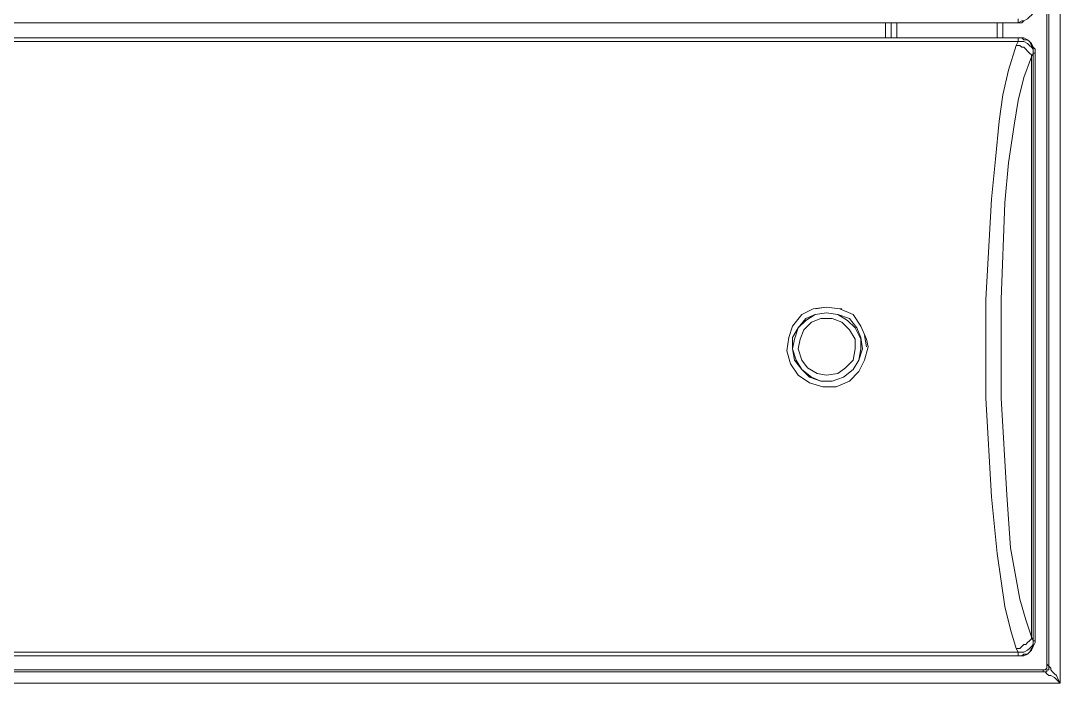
# Model space of a CAD drawing. Header units: centimetres. Extents: x 1.7 to 14.7, y -6.1 to 6.1.
# Drawn here: x 5.97 to 7.904, y -3.578 to -2.346 of the extents above; entities that cross this region are included whole.
import ezdxf

# ---------------------------------------------------------------- set-up
doc = ezdxf.new("R2010")
doc.units = ezdxf.units.CM
doc.header["$MEASUREMENT"] = 0
doc.layers.add('Camada 1', color=7, linetype='Continuous')

msp = doc.modelspace()

# ---------------------------------------------------------------- linework, layer by layer
at = {"layer": 'Camada 1', "color": 251, "lineweight": 9}
for points in [[(7.90438, 3.57187), (7.90438, 3.57187), (7.90438, -3.57815), (7.90438, -3.57815)], [(7.87967, 3.54011), (7.87967, 3.54011), (7.87967, -3.54286), (7.87967, -3.54286)], [(7.8832, -3.54639), (7.8832, -3.54639), (7.8832, 3.54364), (7.8832, 3.54364)], [(7.82602, -2.34912), (7.82602, -2.34912), (4.1148, -2.34912), (4.1148, -2.34912)], [(4.1148, -2.34912), (4.1148, -2.34912), (7.82602, -2.34912), (7.82602, -2.34912)], [(7.57908, -2.37734), (7.57908, -2.37734), (7.57908, -2.34912), (7.57908, -2.34912)], [(7.58966, -2.34912), (7.58966, -2.34912), (7.58966, -2.37734), (7.58966, -2.37734)], [(7.58966, -2.37734), (7.58966, -2.37734), (7.58966, -2.34912), (7.58966, -2.34912)], [(7.60024, -2.34912), (7.60024, -2.34912), (7.60024, -2.37734), (7.60024, -2.37734)], [(7.78722, -2.37734), (7.78722, -2.37734), (7.78722, -2.34912), (7.78722, -2.34912)], [(7.78722, -2.37734), (7.78722, -2.37734), (7.78722, -2.34912), (7.78722, -2.34912)], [(7.7978, -2.34912), (7.7978, -2.34912), (7.7978, -2.37734), (7.7978, -2.37734)], [(7.82602, -2.34912), (7.82602, -2.34912), (7.82602, -2.34912), (7.82602, -2.34912)], [(7.82602, -2.34912), (7.82602, -2.34912), (7.82602, -2.34912), (7.82602, -2.34912)], [(4.1148, -2.37734), (4.1148, -2.37734), (7.82602, -2.37734), (7.82602, -2.37734)], [(7.82602, -2.37734), (7.82602, -2.37734), (4.1148, -2.37734), (4.1148, -2.37734)], [(7.82602, -2.37734), (7.82602, -2.37734), (7.82602, -2.37734), (7.82602, -2.37734)], [(7.82602, -2.37734), (7.82602, -2.37734), (7.82602, -2.37734), (7.82602, -2.37734)], [(7.82602, -2.3844), (7.82602, -2.3844), (4.1148, -2.3844), (4.1148, -2.3844)], [(7.82249, -2.39145), (7.82249, -2.39145), (7.82602, -2.3844), (7.82602, -2.3844)], [(7.85424, -2.40556), (7.85424, -2.40556), (7.85072, -2.41262), (7.85072, -2.41262)], [(7.85072, -3.49212), (7.85072, -3.49212), (7.85072, -2.41262), (7.85072, -2.41262)], [(7.85424, -2.40556), (7.85424, -2.40556), (7.85424, -2.40556), (7.85424, -2.40556)], [(7.85424, -2.40556), (7.85424, -2.40556), (7.85424, -3.49917), (7.85424, -3.49917)], [(7.85777, -2.40556), (7.85777, -2.40556), (7.85424, -2.40556), (7.85424, -2.40556)], [(7.85777, -3.49917), (7.85777, -3.49917), (7.85777, -2.40556), (7.85777, -2.40556)], [(7.44855, -2.88181), (7.44855, -2.88181), (7.46972, -2.87828), (7.46972, -2.87828)], [(7.54027, -2.9312), (7.54027, -2.9312), (7.5438, -2.95237), (7.5438, -2.95237)], [(7.85072, -3.49212), (7.85072, -3.49212), (7.85424, -3.49917), (7.85424, -3.49917)], [(7.85424, -3.49917), (7.85424, -3.49917), (7.85424, -3.49917), (7.85424, -3.49917)], [(7.85424, -3.49917), (7.85424, -3.49917), (7.85777, -3.49917), (7.85777, -3.49917)], [(7.82602, -3.52033), (7.82602, -3.52033), (7.82249, -3.51328), (7.82249, -3.51328)], [(4.1148, -3.52033), (4.1148, -3.52033), (7.82602, -3.52033), (7.82602, -3.52033)], [(7.82602, -3.52739), (7.82602, -3.52739), (4.1148, -3.52739), (4.1148, -3.52739)], [(4.1148, -3.52739), (4.1148, -3.52739), (7.82602, -3.52739), (7.82602, -3.52739)], [(7.82602, -3.52739), (7.82602, -3.52739), (7.82602, -3.52739), (7.82602, -3.52739)], [(7.82602, -3.52739), (7.82602, -3.52739), (7.82602, -3.52739), (7.82602, -3.52739)], [(7.87262, -3.55345), (7.87262, -3.55345), (4.06821, -3.55345), (4.06821, -3.55345)], [(4.06821, -3.55698), (4.06821, -3.55698), (7.87262, -3.55698), (7.87262, -3.55698)], [(7.87262, -3.55698), (7.87262, -3.55698), (7.87262, -3.55345), (7.87262, -3.55345)], [(7.87967, -3.54286), (7.87967, -3.54286), (7.8832, -3.54639), (7.8832, -3.54639)], [(7.90438, -3.57815), (7.90438, -3.57815), (4.03645, -3.57815), (4.03645, -3.57815)]]:
    msp.add_open_spline(points, degree=3, dxfattribs=at)
for points, knots in [([(7.82602, -2.34912), (7.82602, -2.34912), (7.83308, -2.34559), (7.83308, -2.34559), (7.83308, -2.34559), (7.83661, -2.34559), (7.83661, -2.34559), (7.83661, -2.34559), (7.84366, -2.34206), (7.84366, -2.34206), (7.84366, -2.34206), (7.84719, -2.33854), (7.84719, -2.33854), (7.84719, -2.33854), (7.85072, -2.33501), (7.85072, -2.33501), (7.85072, -2.33501), (7.85424, -2.32795), (7.85424, -2.32795), (7.85424, -2.32795), (7.85424, -2.32442), (7.85424, -2.32442), (7.85424, -2.32442), (7.85424, -2.31737), (7.85424, -2.31737)], [0, 0, 0, 0, 0.125, 0.125, 0.125, 0.25, 0.25, 0.25, 0.375, 0.375, 0.375, 0.5, 0.5, 0.5, 0.625, 0.625, 0.625, 0.75, 0.75, 0.75, 0.875, 0.875, 0.875, 1, 1, 1, 1]), ([(7.82602, -2.34912), (7.82602, -2.34912), (7.83308, -2.34559), (7.83308, -2.34559), (7.83308, -2.34559), (7.83661, -2.34559), (7.83661, -2.34559), (7.83661, -2.34559), (7.84366, -2.34206), (7.84366, -2.34206), (7.84366, -2.34206), (7.84719, -2.33854), (7.84719, -2.33854), (7.84719, -2.33854), (7.85072, -2.33501), (7.85072, -2.33501), (7.85072, -2.33501), (7.85424, -2.32795), (7.85424, -2.32795), (7.85424, -2.32795), (7.85424, -2.32442), (7.85424, -2.32442), (7.85424, -2.32442), (7.85424, -2.31737), (7.85424, -2.31737)], [0, 0, 0, 0, 0.125, 0.125, 0.125, 0.25, 0.25, 0.25, 0.375, 0.375, 0.375, 0.5, 0.5, 0.5, 0.625, 0.625, 0.625, 0.75, 0.75, 0.75, 0.875, 0.875, 0.875, 1, 1, 1, 1]), ([(7.82602, -2.34912), (7.82602, -2.34912), (7.83308, -2.34912), (7.83308, -2.34912), (7.83308, -2.34912), (7.83661, -2.34559), (7.83661, -2.34559), (7.83661, -2.34559), (7.84366, -2.34206), (7.84366, -2.34206), (7.84366, -2.34206), (7.84719, -2.33854), (7.84719, -2.33854), (7.84719, -2.33854), (7.85072, -2.33501), (7.85072, -2.33501), (7.85072, -2.33501), (7.85424, -2.33148), (7.85424, -2.33148), (7.85424, -2.33148), (7.85777, -2.32442), (7.85777, -2.32442), (7.85777, -2.32442), (7.85777, -2.31737), (7.85777, -2.31737)], [0, 0, 0, 0, 0.125, 0.125, 0.125, 0.25, 0.25, 0.25, 0.375, 0.375, 0.375, 0.5, 0.5, 0.5, 0.625, 0.625, 0.625, 0.75, 0.75, 0.75, 0.875, 0.875, 0.875, 1, 1, 1, 1]), ([(7.82602, -2.34912), (7.82602, -2.34912), (7.82602, -2.34912), (7.82602, -2.34912), (7.82602, -2.34912), (7.82602, -2.34559), (7.82602, -2.34559), (7.82602, -2.34559), (7.82602, -2.34206), (7.82602, -2.34206)], [0, 0, 0, 0, 0.3333333, 0.3333333, 0.3333333, 0.6666667, 0.6666667, 0.6666667, 1, 1, 1, 1]), ([(7.82602, -2.37734), (7.82602, -2.37734), (7.83308, -2.37734), (7.83308, -2.37734), (7.83308, -2.37734), (7.83661, -2.38087), (7.83661, -2.38087), (7.83661, -2.38087), (7.84366, -2.38087), (7.84366, -2.38087), (7.84366, -2.38087), (7.84719, -2.3844), (7.84719, -2.3844), (7.84719, -2.3844), (7.85072, -2.39145), (7.85072, -2.39145), (7.85072, -2.39145), (7.85424, -2.39498), (7.85424, -2.39498), (7.85424, -2.39498), (7.85424, -2.40203), (7.85424, -2.40203), (7.85424, -2.40203), (7.85424, -2.40556), (7.85424, -2.40556)], [0, 0, 0, 0, 0.125, 0.125, 0.125, 0.25, 0.25, 0.25, 0.375, 0.375, 0.375, 0.5, 0.5, 0.5, 0.625, 0.625, 0.625, 0.75, 0.75, 0.75, 0.875, 0.875, 0.875, 1, 1, 1, 1]), ([(7.82602, -2.3844), (7.82602, -2.3844), (7.82602, -2.38087), (7.82602, -2.38087), (7.82602, -2.38087), (7.82602, -2.37734), (7.82602, -2.37734)], [0, 0, 0, 0, 0.5, 0.5, 0.5, 1, 1, 1, 1]), ([(7.82602, -2.37734), (7.82602, -2.37734), (7.83308, -2.37734), (7.83308, -2.37734), (7.83308, -2.37734), (7.83661, -2.38087), (7.83661, -2.38087), (7.83661, -2.38087), (7.84366, -2.38087), (7.84366, -2.38087), (7.84366, -2.38087), (7.84719, -2.3844), (7.84719, -2.3844), (7.84719, -2.3844), (7.85072, -2.39145), (7.85072, -2.39145), (7.85072, -2.39145), (7.85424, -2.39498), (7.85424, -2.39498), (7.85424, -2.39498), (7.85424, -2.40203), (7.85424, -2.40203), (7.85424, -2.40203), (7.85424, -2.40556), (7.85424, -2.40556)], [0, 0, 0, 0, 0.125, 0.125, 0.125, 0.25, 0.25, 0.25, 0.375, 0.375, 0.375, 0.5, 0.5, 0.5, 0.625, 0.625, 0.625, 0.75, 0.75, 0.75, 0.875, 0.875, 0.875, 1, 1, 1, 1]), ([(7.85777, -2.40556), (7.85777, -2.40556), (7.85777, -2.39851), (7.85777, -2.39851), (7.85777, -2.39851), (7.85424, -2.39498), (7.85424, -2.39498), (7.85424, -2.39498), (7.85072, -2.38792), (7.85072, -2.38792), (7.85072, -2.38792), (7.84719, -2.3844), (7.84719, -2.3844), (7.84719, -2.3844), (7.84366, -2.38087), (7.84366, -2.38087), (7.84366, -2.38087), (7.83661, -2.37734), (7.83661, -2.37734), (7.83661, -2.37734), (7.83308, -2.37734), (7.83308, -2.37734), (7.83308, -2.37734), (7.82602, -2.37734), (7.82602, -2.37734)], [0, 0, 0, 0, 0.125, 0.125, 0.125, 0.25, 0.25, 0.25, 0.375, 0.375, 0.375, 0.5, 0.5, 0.5, 0.625, 0.625, 0.625, 0.75, 0.75, 0.75, 0.875, 0.875, 0.875, 1, 1, 1, 1]), ([(7.82249, -3.51328), (7.82249, -3.51328), (7.81191, -3.47801), (7.81191, -3.47801), (7.81191, -3.47801), (7.80133, -3.43567), (7.80133, -3.43567), (7.80133, -3.43567), (7.78722, -3.3369), (7.78722, -3.3369), (7.78722, -3.3369), (7.77663, -3.23106), (7.77663, -3.23106), (7.77663, -3.23106), (7.76605, -3.04762), (7.76605, -3.04762), (7.76605, -3.04762), (7.76605, -2.86417), (7.76605, -2.86417), (7.76605, -2.86417), (7.77663, -2.6772), (7.77663, -2.6772), (7.77663, -2.6772), (7.78369, -2.60312), (7.78369, -2.60312), (7.78369, -2.60312), (7.79074, -2.53256), (7.79074, -2.53256), (7.79074, -2.53256), (7.7978, -2.48317), (7.7978, -2.48317), (7.7978, -2.48317), (7.80838, -2.43731), (7.80838, -2.43731), (7.80838, -2.43731), (7.82249, -2.39145), (7.82249, -2.39145)], [0, 0, 0, 0, 0.0833333, 0.0833333, 0.0833333, 0.1666667, 0.1666667, 0.1666667, 0.25, 0.25, 0.25, 0.3333333, 0.3333333, 0.3333333, 0.4166667, 0.4166667, 0.4166667, 0.5, 0.5, 0.5, 0.5833333, 0.5833333, 0.5833333, 0.6666667, 0.6666667, 0.6666667, 0.75, 0.75, 0.75, 0.8333333, 0.8333333, 0.8333333, 0.9166667, 0.9166667, 0.9166667, 1, 1, 1, 1]), ([(7.82249, -2.39145), (7.82249, -2.39145), (7.82955, -2.39145), (7.82955, -2.39145), (7.82955, -2.39145), (7.83308, -2.39498), (7.83308, -2.39498), (7.83308, -2.39498), (7.83661, -2.39498), (7.83661, -2.39498), (7.83661, -2.39498), (7.84013, -2.39851), (7.84013, -2.39851), (7.84013, -2.39851), (7.84366, -2.40203), (7.84366, -2.40203), (7.84366, -2.40203), (7.84719, -2.40556), (7.84719, -2.40556), (7.84719, -2.40556), (7.85072, -2.40909), (7.85072, -2.40909), (7.85072, -2.40909), (7.85072, -2.41262), (7.85072, -2.41262)], [0, 0, 0, 0, 0.125, 0.125, 0.125, 0.25, 0.25, 0.25, 0.375, 0.375, 0.375, 0.5, 0.5, 0.5, 0.625, 0.625, 0.625, 0.75, 0.75, 0.75, 0.875, 0.875, 0.875, 1, 1, 1, 1]), ([(7.82602, -2.3844), (7.82602, -2.3844), (7.83308, -2.3844), (7.83308, -2.3844), (7.83308, -2.3844), (7.83661, -2.3844), (7.83661, -2.3844), (7.83661, -2.3844), (7.84366, -2.38792), (7.84366, -2.38792), (7.84366, -2.38792), (7.84719, -2.39145), (7.84719, -2.39145), (7.84719, -2.39145), (7.85072, -2.39498), (7.85072, -2.39498), (7.85072, -2.39498), (7.85424, -2.39851), (7.85424, -2.39851), (7.85424, -2.39851), (7.85424, -2.40203), (7.85424, -2.40203), (7.85424, -2.40203), (7.85424, -2.40556), (7.85424, -2.40556)], [0, 0, 0, 0, 0.125, 0.125, 0.125, 0.25, 0.25, 0.25, 0.375, 0.375, 0.375, 0.5, 0.5, 0.5, 0.625, 0.625, 0.625, 0.75, 0.75, 0.75, 0.875, 0.875, 0.875, 1, 1, 1, 1]), ([(7.85072, -2.41262), (7.85072, -2.41262), (7.83661, -2.45142), (7.83661, -2.45142), (7.83661, -2.45142), (7.82602, -2.49376), (7.82602, -2.49376), (7.82602, -2.49376), (7.81897, -2.53962), (7.81897, -2.53962), (7.81897, -2.53962), (7.80838, -2.61017), (7.80838, -2.61017), (7.80838, -2.61017), (7.80133, -2.68426), (7.80133, -2.68426), (7.80133, -2.68426), (7.79427, -2.86417), (7.79427, -2.86417), (7.79427, -2.86417), (7.79427, -3.04762), (7.79427, -3.04762), (7.79427, -3.04762), (7.80486, -3.22753), (7.80486, -3.22753), (7.80486, -3.22753), (7.81191, -3.32631), (7.81191, -3.32631), (7.81191, -3.32631), (7.82955, -3.42156), (7.82955, -3.42156), (7.82955, -3.42156), (7.84013, -3.46037), (7.84013, -3.46037), (7.84013, -3.46037), (7.85072, -3.49212), (7.85072, -3.49212)], [0, 0, 0, 0, 0.0833333, 0.0833333, 0.0833333, 0.1666667, 0.1666667, 0.1666667, 0.25, 0.25, 0.25, 0.3333333, 0.3333333, 0.3333333, 0.4166667, 0.4166667, 0.4166667, 0.5, 0.5, 0.5, 0.5833333, 0.5833333, 0.5833333, 0.6666667, 0.6666667, 0.6666667, 0.75, 0.75, 0.75, 0.8333333, 0.8333333, 0.8333333, 0.9166667, 0.9166667, 0.9166667, 1, 1, 1, 1]), ([(7.54733, -2.95237), (7.54733, -2.95237), (7.54027, -2.97706), (7.54027, -2.97706), (7.54027, -2.97706), (7.52969, -2.99823), (7.52969, -2.99823), (7.52969, -2.99823), (7.51205, -3.01587), (7.51205, -3.01587), (7.51205, -3.01587), (7.48736, -3.02645), (7.48736, -3.02645), (7.48736, -3.02645), (7.46266, -3.02645), (7.46266, -3.02645), (7.46266, -3.02645), (7.43797, -3.0194), (7.43797, -3.0194), (7.43797, -3.0194), (7.4168, -3.00528), (7.4168, -3.00528), (7.4168, -3.00528), (7.40269, -2.98412), (7.40269, -2.98412), (7.40269, -2.98412), (7.39563, -2.95942), (7.39563, -2.95942), (7.39563, -2.95942), (7.39916, -2.93473), (7.39916, -2.93473), (7.39916, -2.93473), (7.40622, -2.91356), (7.40622, -2.91356), (7.40622, -2.91356), (7.42386, -2.8924), (7.42386, -2.8924), (7.42386, -2.8924), (7.44502, -2.88181), (7.44502, -2.88181), (7.44502, -2.88181), (7.46972, -2.87828), (7.46972, -2.87828), (7.46972, -2.87828), (7.49441, -2.88181), (7.49441, -2.88181), (7.49441, -2.88181), (7.51911, -2.8924), (7.51911, -2.8924), (7.51911, -2.8924), (7.53322, -2.91356), (7.53322, -2.91356), (7.53322, -2.91356), (7.5438, -2.93826), (7.5438, -2.93826), (7.5438, -2.93826), (7.54733, -2.95237), (7.54733, -2.95237)], [0, 0, 0, 0, 0.0526316, 0.0526316, 0.0526316, 0.1052632, 0.1052632, 0.1052632, 0.1578947, 0.1578947, 0.1578947, 0.2105263, 0.2105263, 0.2105263, 0.2631579, 0.2631579, 0.2631579, 0.3157895, 0.3157895, 0.3157895, 0.3684211, 0.3684211, 0.3684211, 0.4210526, 0.4210526, 0.4210526, 0.4736842, 0.4736842, 0.4736842, 0.5263158, 0.5263158, 0.5263158, 0.5789474, 0.5789474, 0.5789474, 0.6315789, 0.6315789, 0.6315789, 0.6842105, 0.6842105, 0.6842105, 0.7368421, 0.7368421, 0.7368421, 0.7894737, 0.7894737, 0.7894737, 0.8421053, 0.8421053, 0.8421053, 0.8947368, 0.8947368, 0.8947368, 0.9473684, 0.9473684, 0.9473684, 1, 1, 1, 1]), ([(7.46972, -2.87828), (7.46972, -2.87828), (7.49441, -2.88181), (7.49441, -2.88181), (7.49441, -2.88181), (7.49794, -2.88181), (7.49794, -2.88181)], [0, 0, 0, 0, 0.5, 0.5, 0.5, 1, 1, 1, 1]), ([(7.46972, -2.88887), (7.46972, -2.88887), (7.49088, -2.8924), (7.49088, -2.8924), (7.49088, -2.8924), (7.50852, -2.90298), (7.50852, -2.90298), (7.50852, -2.90298), (7.52263, -2.91709), (7.52263, -2.91709), (7.52263, -2.91709), (7.53322, -2.93826), (7.53322, -2.93826), (7.53322, -2.93826), (7.53322, -2.9559), (7.53322, -2.9559), (7.53322, -2.9559), (7.52969, -2.97706), (7.52969, -2.97706), (7.52969, -2.97706), (7.51911, -2.9947), (7.51911, -2.9947), (7.51911, -2.9947), (7.50147, -3.00881), (7.50147, -3.00881), (7.50147, -3.00881), (7.4803, -3.01587), (7.4803, -3.01587), (7.4803, -3.01587), (7.45913, -3.01587), (7.45913, -3.01587), (7.45913, -3.01587), (7.44149, -3.00881), (7.44149, -3.00881), (7.44149, -3.00881), (7.42386, -2.9947), (7.42386, -2.9947), (7.42386, -2.9947), (7.41327, -2.97706), (7.41327, -2.97706), (7.41327, -2.97706), (7.40622, -2.9559), (7.40622, -2.9559), (7.40622, -2.9559), (7.40974, -2.93826), (7.40974, -2.93826), (7.40974, -2.93826), (7.4168, -2.91709), (7.4168, -2.91709), (7.4168, -2.91709), (7.43091, -2.90298), (7.43091, -2.90298), (7.43091, -2.90298), (7.44855, -2.8924), (7.44855, -2.8924), (7.44855, -2.8924), (7.46972, -2.88887), (7.46972, -2.88887)], [0, 0, 0, 0, 0.0526316, 0.0526316, 0.0526316, 0.1052632, 0.1052632, 0.1052632, 0.1578947, 0.1578947, 0.1578947, 0.2105263, 0.2105263, 0.2105263, 0.2631579, 0.2631579, 0.2631579, 0.3157895, 0.3157895, 0.3157895, 0.3684211, 0.3684211, 0.3684211, 0.4210526, 0.4210526, 0.4210526, 0.4736842, 0.4736842, 0.4736842, 0.5263158, 0.5263158, 0.5263158, 0.5789474, 0.5789474, 0.5789474, 0.6315789, 0.6315789, 0.6315789, 0.6842105, 0.6842105, 0.6842105, 0.7368421, 0.7368421, 0.7368421, 0.7894737, 0.7894737, 0.7894737, 0.8421053, 0.8421053, 0.8421053, 0.8947368, 0.8947368, 0.8947368, 0.9473684, 0.9473684, 0.9473684, 1, 1, 1, 1]), ([(7.46972, -2.88887), (7.46972, -2.88887), (7.44855, -2.8924), (7.44855, -2.8924), (7.44855, -2.8924), (7.43091, -2.89945), (7.43091, -2.89945), (7.43091, -2.89945), (7.4168, -2.91709), (7.4168, -2.91709), (7.4168, -2.91709), (7.40622, -2.93473), (7.40622, -2.93473), (7.40622, -2.93473), (7.40622, -2.9559), (7.40622, -2.9559), (7.40622, -2.9559), (7.40974, -2.97706), (7.40974, -2.97706), (7.40974, -2.97706), (7.42386, -2.9947), (7.42386, -2.9947), (7.42386, -2.9947), (7.43797, -3.00881), (7.43797, -3.00881), (7.43797, -3.00881), (7.45913, -3.01587), (7.45913, -3.01587), (7.45913, -3.01587), (7.4803, -3.01587), (7.4803, -3.01587), (7.4803, -3.01587), (7.50147, -3.00881), (7.50147, -3.00881), (7.50147, -3.00881), (7.51911, -2.9947), (7.51911, -2.9947), (7.51911, -2.9947), (7.52969, -2.97706), (7.52969, -2.97706), (7.52969, -2.97706), (7.53674, -2.9559), (7.53674, -2.9559), (7.53674, -2.9559), (7.53322, -2.93473), (7.53322, -2.93473), (7.53322, -2.93473), (7.52616, -2.91709), (7.52616, -2.91709), (7.52616, -2.91709), (7.51205, -2.89945), (7.51205, -2.89945), (7.51205, -2.89945), (7.49088, -2.8924), (7.49088, -2.8924), (7.49088, -2.8924), (7.46972, -2.88887), (7.46972, -2.88887)], [0, 0, 0, 0, 0.0526316, 0.0526316, 0.0526316, 0.1052632, 0.1052632, 0.1052632, 0.1578947, 0.1578947, 0.1578947, 0.2105263, 0.2105263, 0.2105263, 0.2631579, 0.2631579, 0.2631579, 0.3157895, 0.3157895, 0.3157895, 0.3684211, 0.3684211, 0.3684211, 0.4210526, 0.4210526, 0.4210526, 0.4736842, 0.4736842, 0.4736842, 0.5263158, 0.5263158, 0.5263158, 0.5789474, 0.5789474, 0.5789474, 0.6315789, 0.6315789, 0.6315789, 0.6842105, 0.6842105, 0.6842105, 0.7368421, 0.7368421, 0.7368421, 0.7894737, 0.7894737, 0.7894737, 0.8421053, 0.8421053, 0.8421053, 0.8947368, 0.8947368, 0.8947368, 0.9473684, 0.9473684, 0.9473684, 1, 1, 1, 1]), ([(7.46972, -3.00528), (7.46972, -3.00528), (7.49088, -3.00176), (7.49088, -3.00176), (7.49088, -3.00176), (7.50499, -2.99117), (7.50499, -2.99117), (7.50499, -2.99117), (7.51911, -2.97706), (7.51911, -2.97706), (7.51911, -2.97706), (7.52263, -2.9559), (7.52263, -2.9559), (7.52263, -2.9559), (7.52263, -2.93826), (7.52263, -2.93826), (7.52263, -2.93826), (7.51205, -2.92062), (7.51205, -2.92062), (7.51205, -2.92062), (7.49794, -2.90651), (7.49794, -2.90651), (7.49794, -2.90651), (7.4803, -2.89945), (7.4803, -2.89945), (7.4803, -2.89945), (7.45913, -2.89945), (7.45913, -2.89945), (7.45913, -2.89945), (7.44149, -2.90651), (7.44149, -2.90651), (7.44149, -2.90651), (7.42738, -2.92062), (7.42738, -2.92062), (7.42738, -2.92062), (7.42033, -2.93826), (7.42033, -2.93826), (7.42033, -2.93826), (7.4168, -2.9559), (7.4168, -2.9559), (7.4168, -2.9559), (7.42386, -2.97706), (7.42386, -2.97706), (7.42386, -2.97706), (7.43444, -2.99117), (7.43444, -2.99117), (7.43444, -2.99117), (7.45208, -3.00176), (7.45208, -3.00176), (7.45208, -3.00176), (7.46972, -3.00528), (7.46972, -3.00528)], [0, 0, 0, 0, 0.0588235, 0.0588235, 0.0588235, 0.1176471, 0.1176471, 0.1176471, 0.1764706, 0.1764706, 0.1764706, 0.2352941, 0.2352941, 0.2352941, 0.2941176, 0.2941176, 0.2941176, 0.3529412, 0.3529412, 0.3529412, 0.4117647, 0.4117647, 0.4117647, 0.4705882, 0.4705882, 0.4705882, 0.5294118, 0.5294118, 0.5294118, 0.5882353, 0.5882353, 0.5882353, 0.6470588, 0.6470588, 0.6470588, 0.7058824, 0.7058824, 0.7058824, 0.7647059, 0.7647059, 0.7647059, 0.8235294, 0.8235294, 0.8235294, 0.8823529, 0.8823529, 0.8823529, 0.9411765, 0.9411765, 0.9411765, 1, 1, 1, 1]), ([(7.82249, -3.51328), (7.82249, -3.51328), (7.82955, -3.51328), (7.82955, -3.51328), (7.82955, -3.51328), (7.83308, -3.50976), (7.83308, -3.50976), (7.83308, -3.50976), (7.83661, -3.50623), (7.83661, -3.50623), (7.83661, -3.50623), (7.84013, -3.50623), (7.84013, -3.50623), (7.84013, -3.50623), (7.84366, -3.5027), (7.84366, -3.5027), (7.84366, -3.5027), (7.84719, -3.49917), (7.84719, -3.49917), (7.84719, -3.49917), (7.85072, -3.49565), (7.85072, -3.49565), (7.85072, -3.49565), (7.85072, -3.49212), (7.85072, -3.49212)], [0, 0, 0, 0, 0.125, 0.125, 0.125, 0.25, 0.25, 0.25, 0.375, 0.375, 0.375, 0.5, 0.5, 0.5, 0.625, 0.625, 0.625, 0.75, 0.75, 0.75, 0.875, 0.875, 0.875, 1, 1, 1, 1]), ([(7.82602, -3.52033), (7.82602, -3.52033), (7.83308, -3.52033), (7.83308, -3.52033), (7.83308, -3.52033), (7.83661, -3.52033), (7.83661, -3.52033), (7.83661, -3.52033), (7.84366, -3.51681), (7.84366, -3.51681), (7.84366, -3.51681), (7.84719, -3.51328), (7.84719, -3.51328), (7.84719, -3.51328), (7.85072, -3.50976), (7.85072, -3.50976), (7.85072, -3.50976), (7.85424, -3.50623), (7.85424, -3.50623), (7.85424, -3.50623), (7.85424, -3.5027), (7.85424, -3.5027), (7.85424, -3.5027), (7.85424, -3.49917), (7.85424, -3.49917)], [0, 0, 0, 0, 0.125, 0.125, 0.125, 0.25, 0.25, 0.25, 0.375, 0.375, 0.375, 0.5, 0.5, 0.5, 0.625, 0.625, 0.625, 0.75, 0.75, 0.75, 0.875, 0.875, 0.875, 1, 1, 1, 1]), ([(7.82602, -3.52739), (7.82602, -3.52739), (7.83308, -3.52739), (7.83308, -3.52739), (7.83308, -3.52739), (7.83661, -3.52386), (7.83661, -3.52386), (7.83661, -3.52386), (7.84366, -3.52386), (7.84366, -3.52386), (7.84366, -3.52386), (7.84719, -3.52033), (7.84719, -3.52033), (7.84719, -3.52033), (7.85072, -3.51328), (7.85072, -3.51328), (7.85072, -3.51328), (7.85424, -3.50976), (7.85424, -3.50976), (7.85424, -3.50976), (7.85424, -3.5027), (7.85424, -3.5027), (7.85424, -3.5027), (7.85424, -3.49917), (7.85424, -3.49917)], [0, 0, 0, 0, 0.125, 0.125, 0.125, 0.25, 0.25, 0.25, 0.375, 0.375, 0.375, 0.5, 0.5, 0.5, 0.625, 0.625, 0.625, 0.75, 0.75, 0.75, 0.875, 0.875, 0.875, 1, 1, 1, 1]), ([(7.82602, -3.52739), (7.82602, -3.52739), (7.83308, -3.52739), (7.83308, -3.52739), (7.83308, -3.52739), (7.83661, -3.52386), (7.83661, -3.52386), (7.83661, -3.52386), (7.84366, -3.52386), (7.84366, -3.52386), (7.84366, -3.52386), (7.84719, -3.52033), (7.84719, -3.52033), (7.84719, -3.52033), (7.85072, -3.51328), (7.85072, -3.51328), (7.85072, -3.51328), (7.85424, -3.50976), (7.85424, -3.50976), (7.85424, -3.50976), (7.85424, -3.5027), (7.85424, -3.5027), (7.85424, -3.5027), (7.85424, -3.49917), (7.85424, -3.49917)], [0, 0, 0, 0, 0.125, 0.125, 0.125, 0.25, 0.25, 0.25, 0.375, 0.375, 0.375, 0.5, 0.5, 0.5, 0.625, 0.625, 0.625, 0.75, 0.75, 0.75, 0.875, 0.875, 0.875, 1, 1, 1, 1]), ([(7.82602, -3.52739), (7.82602, -3.52739), (7.83308, -3.52739), (7.83308, -3.52739), (7.83308, -3.52739), (7.83661, -3.52739), (7.83661, -3.52739), (7.83661, -3.52739), (7.84366, -3.52386), (7.84366, -3.52386), (7.84366, -3.52386), (7.84719, -3.52033), (7.84719, -3.52033), (7.84719, -3.52033), (7.85072, -3.51681), (7.85072, -3.51681), (7.85072, -3.51681), (7.85424, -3.50976), (7.85424, -3.50976), (7.85424, -3.50976), (7.85777, -3.5027), (7.85777, -3.5027), (7.85777, -3.5027), (7.85777, -3.49917), (7.85777, -3.49917)], [0, 0, 0, 0, 0.125, 0.125, 0.125, 0.25, 0.25, 0.25, 0.375, 0.375, 0.375, 0.5, 0.5, 0.5, 0.625, 0.625, 0.625, 0.75, 0.75, 0.75, 0.875, 0.875, 0.875, 1, 1, 1, 1]), ([(7.82602, -3.52739), (7.82602, -3.52739), (7.82602, -3.52739), (7.82602, -3.52739), (7.82602, -3.52739), (7.82602, -3.52386), (7.82602, -3.52386), (7.82602, -3.52386), (7.82602, -3.52033), (7.82602, -3.52033)], [0, 0, 0, 0, 0.3333333, 0.3333333, 0.3333333, 0.6666667, 0.6666667, 0.6666667, 1, 1, 1, 1]), ([(7.87967, -3.54286), (7.87967, -3.54286), (7.87967, -3.54639), (7.87967, -3.54639), (7.87967, -3.54639), (7.87967, -3.54992), (7.87967, -3.54992), (7.87967, -3.54992), (7.87614, -3.55345), (7.87614, -3.55345), (7.87614, -3.55345), (7.87262, -3.55345), (7.87262, -3.55345)], [0, 0, 0, 0, 0.25, 0.25, 0.25, 0.5, 0.5, 0.5, 0.75, 0.75, 0.75, 1, 1, 1, 1]), ([(7.8832, -3.54639), (7.8832, -3.54639), (7.8832, -3.54992), (7.8832, -3.54992), (7.8832, -3.54992), (7.8832, -3.55345), (7.8832, -3.55345), (7.8832, -3.55345), (7.87967, -3.55345), (7.87967, -3.55345), (7.87967, -3.55345), (7.87967, -3.55698), (7.87967, -3.55698), (7.87967, -3.55698), (7.87614, -3.55698), (7.87614, -3.55698), (7.87614, -3.55698), (7.87262, -3.55698), (7.87262, -3.55698)], [0, 0, 0, 0, 0.1666667, 0.1666667, 0.1666667, 0.3333333, 0.3333333, 0.3333333, 0.5, 0.5, 0.5, 0.6666667, 0.6666667, 0.6666667, 0.8333333, 0.8333333, 0.8333333, 1, 1, 1, 1]), ([(7.90438, -3.57815), (7.90438, -3.57815), (7.89732, -3.57109), (7.89732, -3.57109), (7.89732, -3.57109), (7.89379, -3.56757), (7.89379, -3.56757), (7.89379, -3.56757), (7.88673, -3.56404), (7.88673, -3.56404), (7.88673, -3.56404), (7.8832, -3.56404), (7.8832, -3.56404), (7.8832, -3.56404), (7.87967, -3.56051), (7.87967, -3.56051), (7.87967, -3.56051), (7.87614, -3.55698), (7.87614, -3.55698), (7.87614, -3.55698), (7.87262, -3.55698), (7.87262, -3.55698)], [0, 0, 0, 0, 0.1428571, 0.1428571, 0.1428571, 0.2857143, 0.2857143, 0.2857143, 0.4285714, 0.4285714, 0.4285714, 0.5714286, 0.5714286, 0.5714286, 0.7142857, 0.7142857, 0.7142857, 0.8571429, 0.8571429, 0.8571429, 1, 1, 1, 1]), ([(7.8832, -3.54639), (7.8832, -3.54639), (7.8832, -3.54639), (7.8832, -3.54639), (7.8832, -3.54639), (7.88673, -3.54992), (7.88673, -3.54992), (7.88673, -3.54992), (7.88673, -3.55345), (7.88673, -3.55345), (7.88673, -3.55345), (7.89027, -3.55698), (7.89027, -3.55698), (7.89027, -3.55698), (7.89379, -3.56051), (7.89379, -3.56051), (7.89379, -3.56051), (7.89732, -3.56404), (7.89732, -3.56404), (7.89732, -3.56404), (7.90085, -3.57109), (7.90085, -3.57109), (7.90085, -3.57109), (7.90438, -3.57815), (7.90438, -3.57815)], [0, 0, 0, 0, 0.125, 0.125, 0.125, 0.25, 0.25, 0.25, 0.375, 0.375, 0.375, 0.5, 0.5, 0.5, 0.625, 0.625, 0.625, 0.75, 0.75, 0.75, 0.875, 0.875, 0.875, 1, 1, 1, 1])]:
    msp.add_open_spline(points, degree=3, knots=knots, dxfattribs=at)

doc.saveas('drawing.dxf')
